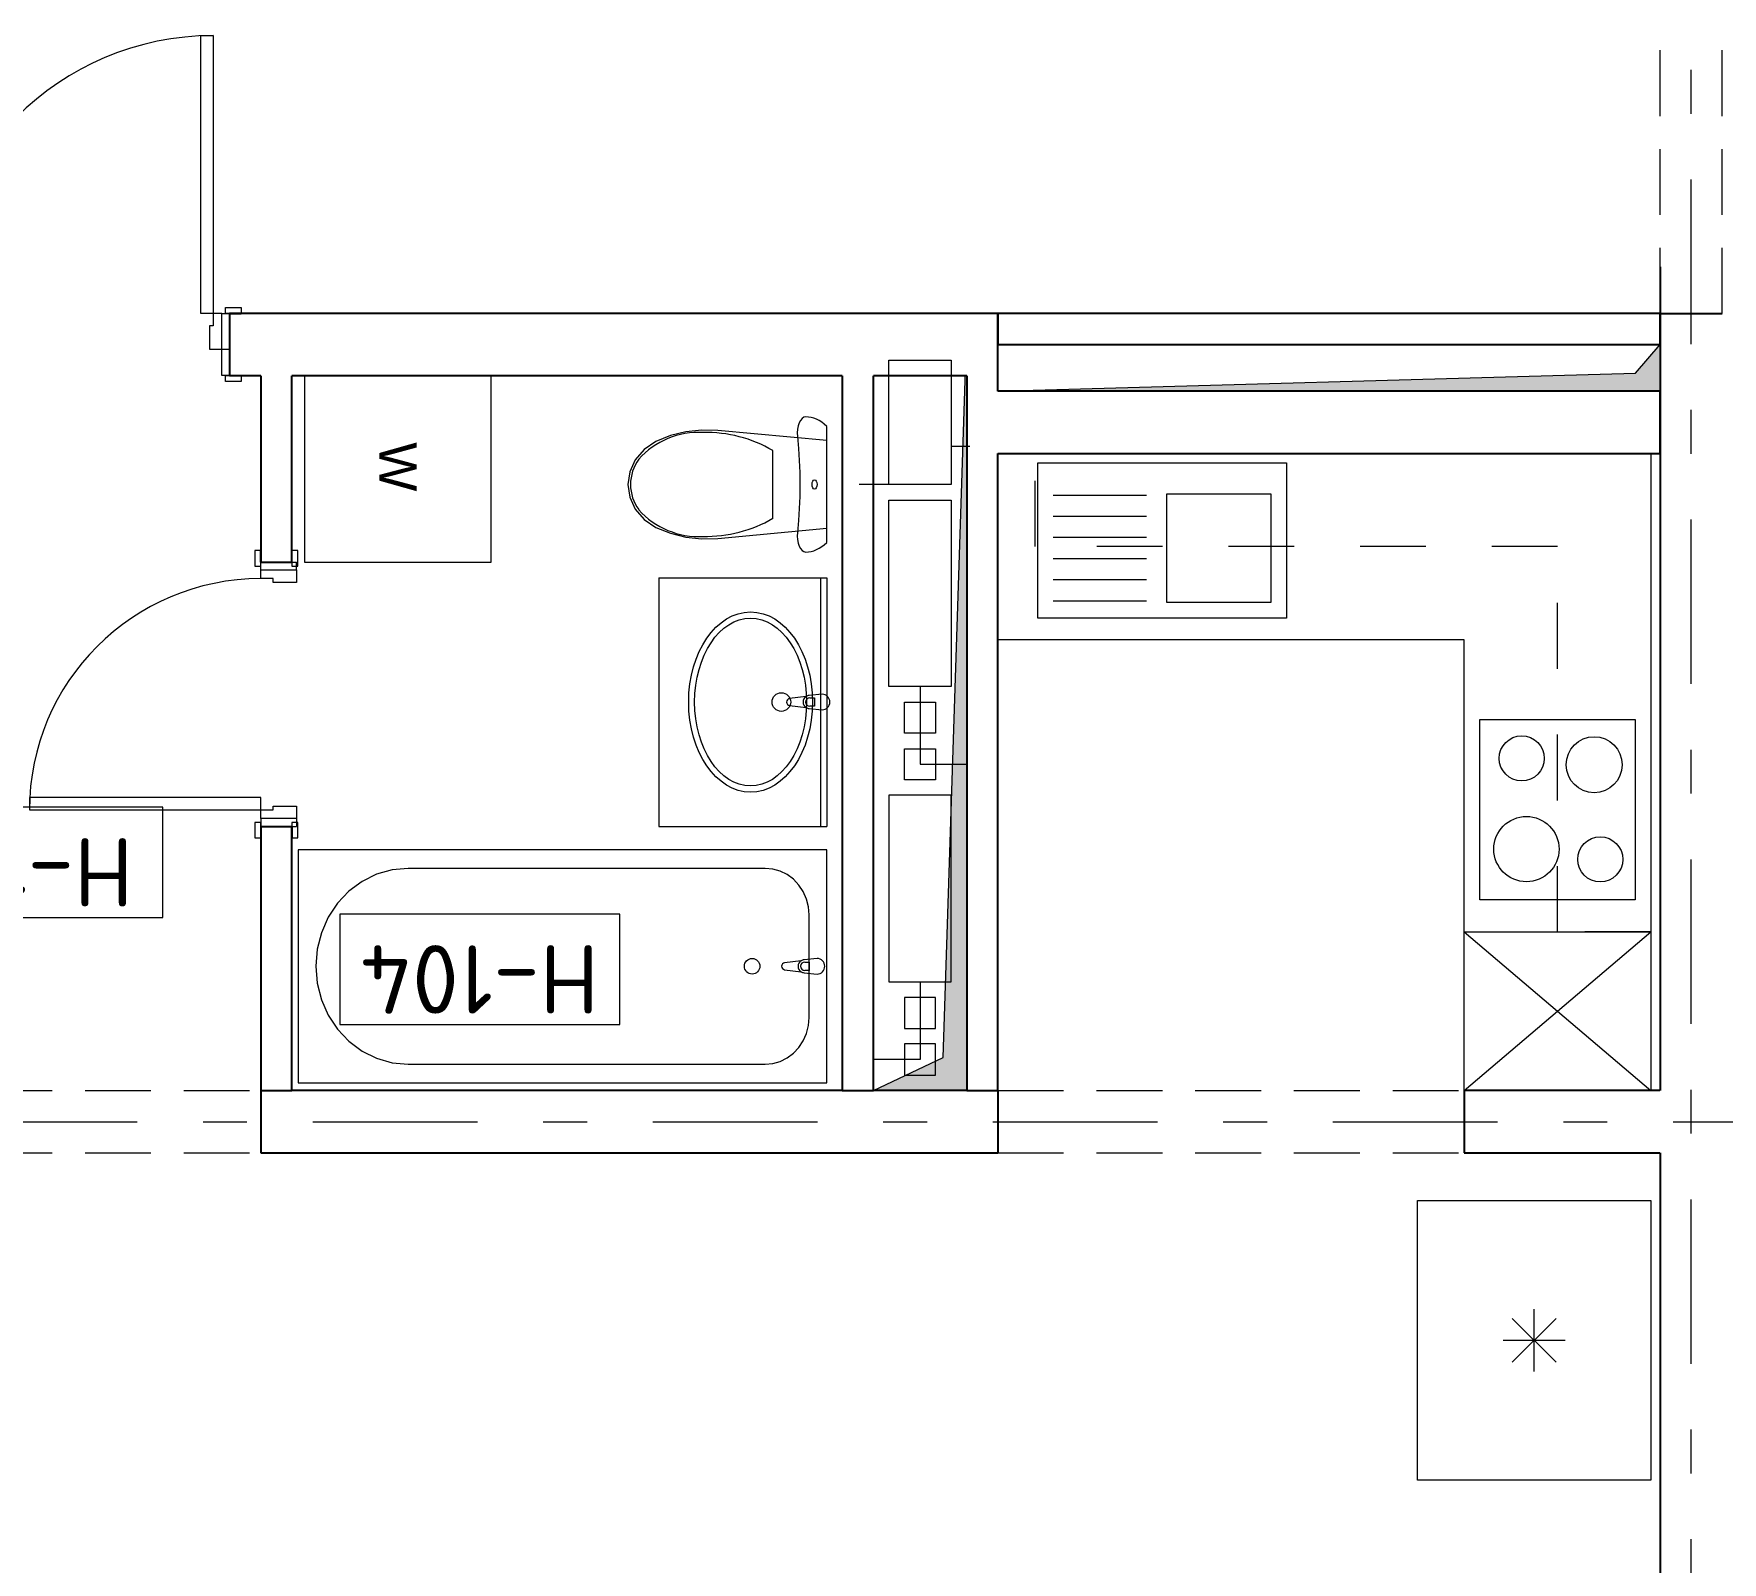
# Model space of a CAD drawing. Header units: millimetres. Extents: x 18162 to 3540582, y 72188 to 247925.
# Drawn here: x 675181 to 680611, y 82728 to 87646 of the extents above; entities that cross this region are included whole.
import ezdxf
from ezdxf.enums import TextEntityAlignment as Align

# ---------------------------------------------------------------- set-up
doc = ezdxf.new("R2010")
doc.units = ezdxf.units.MM
doc.header["$MEASUREMENT"] = 0
doc.set_wipeout_variables(frame=1)
for name, pattern in [('Dashed', [423.333333, 211.666667, -211.666667]), ('Double Dashed', [1093.611073, 529.166651, -211.666656, 141.111112, -211.666656]), ('Hidden Line', [317.5, 211.666667, -105.833333]), ('Wipeout_Contour', [1000, 0, -1000])]:
    doc.linetypes.add(name, pattern=pattern)
for name, color, linetype in [('Archicad Doors', 7, 'Continuous'), ('Archicad Zone Stamps', 7, 'Continuous'), ('Drawing & Figure', 7, 'Continuous'), ('Interior - Equipment', 7, 'Continuous'), ('Model Unit - Zone A', 7, 'Continuous'), ('Structural - Bearing', 7, 'Continuous'), ('Structural - Grid', 7, 'Continuous')]:
    doc.layers.add(name, color=color, linetype=linetype)
doc.styles.add('GENERATED_STYLE_1', font='arial.ttf')
doc.styles.add('GENERATED_STYLE_2', font='')
doc.styles.add('GENERATED_STYLE_3', font='', dxfattribs={"width": 0.8})
doc.styles.get('GENERATED_STYLE_2').set_extended_font_data('ISOCPEUR MON')
doc.styles.get('GENERATED_STYLE_3').set_extended_font_data('ISOCPEUR MON')

# ---------------------------------------------------------------- blocks, each defined once
blk = doc.blocks.new('Rectangular Door Opening 27[73]_3', base_point=(636137.8, 0))
at = {"layer": 'Archicad Doors', "color": 7, "linetype": 'Hidden Line', "lineweight": 13}
for p, q in [((674711.3, 84245.7), (675911.3, 84245.7)), ((674711.3, 84245.7), (674711.3, 84045.7)), ((675911.3, 84245.7), (675911.3, 84045.7)), ((674711.3, 84045.7), (675911.3, 84045.7))]:
    blk.add_line(p, q, dxfattribs=at)
blk = doc.blocks.new('Rectangular Door Opening 27[74]_3', base_point=(636137.8, 0))
at = {"layer": 'Archicad Doors', "color": 7, "linetype": 'Hidden Line', "lineweight": 13}
for p, q in [((678281.6, 84245.7), (679781.6, 84245.7)), ((678281.6, 84245.7), (678281.6, 84045.7)), ((679781.6, 84245.7), (679781.6, 84045.7)), ((678281.6, 84045.7), (679781.6, 84045.7))]:
    blk.add_line(p, q, dxfattribs=at)
blk = doc.blocks.new('Үүдний өрөө_H-101_81_3', base_point=(675145.9, 84979.8))
at = {"layer": 'Archicad Zone Stamps', "color": 7, "linetype": 'Continuous', "lineweight": 5}
for p, q in [((675595.9, 85157.2), (674695.9, 85157.2)), ((674695.9, 85157.2), (674695.9, 84802.4)), ((675595.9, 84802.4), (675595.9, 85157.2)), ((674695.9, 84802.4), (675595.9, 84802.4))]:
    blk.add_line(p, q, dxfattribs=at)
at = {"layer": 'Archicad Zone Stamps', "color": 7, "lineweight": 5, "style": 'GENERATED_STYLE_2'}
for tag, p in [('DUMMY_861', (674794.6, 84837.9)), ('ROOM_NUMBER', (675145.9, 84837.9))]:
    blk.add_attdef(tag, text='', height=220, rotation=180, dxfattribs=at).set_placement(p, align=Align.TOP_CENTER)
blk = doc.blocks.new('АЦӨ_H-104_82_3', base_point=(676615.8, 84635.5))
at = {"layer": 'Archicad Zone Stamps', "color": 7, "linetype": 'Continuous', "lineweight": 5}
for p, q in [((677065.8, 84813), (676165.8, 84813)), ((676165.8, 84813), (676165.8, 84458.1)), ((677065.8, 84458.1), (677065.8, 84813)), ((676165.8, 84458.1), (677065.8, 84458.1))]:
    blk.add_line(p, q, dxfattribs=at)
at = {"layer": 'Archicad Zone Stamps', "color": 7, "lineweight": 5, "style": 'GENERATED_STYLE_2'}
for tag, p in [('DUMMY_861', (676231.5, 84493.6)), ('ROOM_NUMBER', (676615.8, 84493.6))]:
    blk.add_attdef(tag, text='', height=220, rotation=180, dxfattribs=at).set_placement(p, align=Align.TOP_CENTER)
blk = doc.blocks.new('Rectangular Door Opening 27[101]_3', base_point=(636137.8, 0))
at = {"layer": 'Archicad Doors', "color": 7, "linetype": 'Hidden Line', "lineweight": 13}
for p, q in [((680411.3, 86745.7), (680411.3, 88545.7)), ((680411.3, 88545.7), (680611.3, 88545.7)), ((680611.3, 86745.7), (680611.3, 88545.7)), ((680411.3, 86745.7), (680611.3, 86745.7))]:
    blk.add_line(p, q, dxfattribs=at)
blk = doc.blocks.new('Door 27[104]_3', base_point=(636137.8, 0))
at = {"layer": 'Archicad Doors', "color": 7, "linetype": 'Continuous', "lineweight": 13}
for p, q in [((675911.3, 85982.7), (675892.3, 85982.7)), ((675892.3, 85982.7), (675892.3, 85932.7)), ((675911.3, 85932.7), (675911.3, 85982.7)), ((675911.3, 85945.7), (675911.3, 85982.7)), ((675911.3, 85945.7), (675911.3, 85982.7)), ((676030.3, 85982.7), (676011.3, 85982.7)), ((676011.3, 85982.7), (676011.3, 85932.7)), ((676011.3, 85945.7), (676011.3, 85982.7)), ((676011.3, 85945.7), (676011.3, 85982.7)), ((676030.3, 85932.7), (676030.3, 85982.7)), ((675892.3, 85932.7), (675911.3, 85932.7)), ((675911.3, 85920.7), (675911.3, 85945.7)), ((675911.3, 85945.7), (676026.3, 85945.7)), ((675911.3, 85945.7), (676011.3, 85945.7)), ((675911.3, 85945.7), (676011.3, 85945.7)), ((675911.3, 85892.7), (675911.3, 85920.7)), ((675911.3, 85920.7), (676026.3, 85920.7)), ((676011.3, 85932.7), (676030.3, 85932.7)), ((676026.3, 85920.7), (676026.3, 85945.7)), ((676026.3, 85920.7), (676026.3, 85880.7)), ((675951.3, 85892.7), (675911.3, 85892.7)), ((675951.3, 85880.7), (675951.3, 85892.7)), ((676026.3, 85880.7), (675951.3, 85880.7)), ((675911.3, 85188.7), (675167.3, 85188.7)), ((675167.3, 85188.7), (675167.3, 85148.7)), ((675167.3, 85148.7), (675911.3, 85148.7)), ((675911.3, 85148.7), (675911.3, 85188.7)), ((675911.3, 85120.7), (675911.3, 85148.7)), ((675911.3, 85148.7), (675951.3, 85148.7)), ((675951.3, 85148.7), (675951.3, 85160.7)), ((675951.3, 85160.7), (676026.3, 85160.7)), ((676026.3, 85160.7), (676026.3, 85120.7)), ((675892.3, 85108.7), (675892.3, 85058.7)), ((675911.3, 85108.7), (675892.3, 85108.7)), ((675911.3, 85120.7), (675911.3, 85095.7)), ((676026.3, 85120.7), (675911.3, 85120.7)), ((675911.3, 85058.7), (675911.3, 85108.7)), ((675911.3, 85095.7), (676026.3, 85095.7)), ((675911.3, 85095.7), (676011.3, 85095.7)), ((675911.3, 85095.7), (676011.3, 85095.7)), ((675911.3, 85095.7), (675911.3, 85058.7)), ((675911.3, 85095.7), (675911.3, 85058.7)), ((676011.3, 85108.7), (676011.3, 85058.7)), ((676030.3, 85108.7), (676011.3, 85108.7)), ((676011.3, 85095.7), (676011.3, 85058.7)), ((676011.3, 85095.7), (676011.3, 85058.7)), ((676026.3, 85120.7), (676026.3, 85095.7)), ((676030.3, 85058.7), (676030.3, 85108.7)), ((675892.3, 85058.7), (675911.3, 85058.7)), ((676011.3, 85058.7), (676030.3, 85058.7))]:
    blk.add_line(p, q, dxfattribs=at)
blk.add_arc((675911.3, 85148.7), 744, 90, 180, dxfattribs=at)
blk = doc.blocks.new('Door 27[113]_3', base_point=(636137.8, 0))
at = {"layer": 'Archicad Doors', "color": 7, "linetype": 'Continuous', "lineweight": 13}
for p, q in [((675718.3, 86745.7), (675718.3, 87639.7)), ((675718.3, 87639.7), (675758.3, 87639.7)), ((675758.3, 87639.7), (675758.3, 86745.7)), ((674774.3, 86745.7), (674774.3, 86764.7)), ((674774.3, 86764.7), (674824.3, 86764.7)), ((674824.3, 86745.7), (674774.3, 86745.7)), ((674811.3, 86745.7), (674774.3, 86745.7)), ((674811.3, 86745.7), (674774.3, 86745.7)), ((674836.3, 86745.7), (674811.3, 86745.7)), ((674811.3, 86745.7), (674811.3, 86630.7)), ((674811.3, 86745.7), (674811.3, 86630.7)), ((674811.3, 86745.7), (674811.3, 86630.7)), ((674824.3, 86764.7), (674824.3, 86745.7)), ((674864.3, 86745.7), (674836.3, 86745.7)), ((674836.3, 86745.7), (674836.3, 86630.7)), ((674864.3, 86705.7), (674864.3, 86745.7)), ((675758.3, 86745.7), (675718.3, 86745.7)), ((675786.3, 86745.7), (675758.3, 86745.7)), ((675758.3, 86745.7), (675758.3, 86705.7)), ((675786.3, 86745.7), (675811.3, 86745.7)), ((675786.3, 86630.7), (675786.3, 86745.7)), ((675798.3, 86764.7), (675848.3, 86764.7)), ((675798.3, 86745.7), (675798.3, 86764.7)), ((675848.3, 86745.7), (675798.3, 86745.7)), ((675811.3, 86745.7), (675811.3, 86630.7)), ((675811.3, 86745.7), (675811.3, 86630.7)), ((675811.3, 86745.7), (675811.3, 86630.7)), ((675811.3, 86745.7), (675848.3, 86745.7)), ((675811.3, 86745.7), (675848.3, 86745.7)), ((675848.3, 86764.7), (675848.3, 86745.7)), ((674876.3, 86705.7), (674864.3, 86705.7)), ((674876.3, 86630.7), (674876.3, 86705.7)), ((675758.3, 86705.7), (675746.3, 86705.7)), ((675746.3, 86705.7), (675746.3, 86630.7)), ((674811.3, 86545.7), (674811.3, 86630.7)), ((674811.3, 86630.7), (674836.3, 86630.7)), ((674836.3, 86630.7), (674811.3, 86630.7)), ((674811.3, 86630.7), (674811.3, 86545.7)), ((674811.3, 86630.7), (674811.3, 86545.7)), ((674836.3, 86630.7), (674836.3, 86545.7)), ((674836.3, 86630.7), (674876.3, 86630.7)), ((675746.3, 86630.7), (675786.3, 86630.7)), ((675786.3, 86545.7), (675786.3, 86630.7)), ((675786.3, 86630.7), (675811.3, 86630.7)), ((675786.3, 86630.7), (675811.3, 86630.7)), ((675811.3, 86630.7), (675811.3, 86545.7)), ((675811.3, 86630.7), (675811.3, 86545.7)), ((675811.3, 86630.7), (675811.3, 86545.7)), ((674774.3, 86526.7), (674774.3, 86545.7)), ((674774.3, 86545.7), (674824.3, 86545.7)), ((674811.3, 86545.7), (674774.3, 86545.7)), ((674811.3, 86545.7), (674774.3, 86545.7)), ((674824.3, 86526.7), (674774.3, 86526.7)), ((674836.3, 86545.7), (674811.3, 86545.7)), ((674824.3, 86545.7), (674824.3, 86526.7)), ((675811.3, 86545.7), (675786.3, 86545.7)), ((675798.3, 86545.7), (675848.3, 86545.7)), ((675798.3, 86526.7), (675798.3, 86545.7)), ((675848.3, 86526.7), (675798.3, 86526.7)), ((675811.3, 86545.7), (675848.3, 86545.7)), ((675811.3, 86545.7), (675848.3, 86545.7)), ((675848.3, 86545.7), (675848.3, 86526.7))]:
    blk.add_line(p, q, dxfattribs=at)
blk.add_arc((675758.3, 86745.7), 894, 90, 180, dxfattribs=at)
blk = doc.blocks.new('Kitchen Layout 27[201]_3', base_point=(677381.6, 86516))
at = {"layer": 'Interior - Equipment', "color": 7, "linetype": 'Dashed', "lineweight": 5}
for p, q in [((678401.5, 85995.7), (678401.5, 86295.7)), ((678401.5, 86295.7), (680381.6, 86295.7)), ((680381.6, 86295.7), (680381.6, 84756.1)), ((680081.6, 85995.7), (678401.5, 85995.7)), ((680081.6, 84756.1), (680081.6, 85995.7)), ((680381.6, 84756.1), (680081.6, 84756.1))]:
    blk.add_line(p, q, dxfattribs=at)
at = {"layer": 'Interior - Equipment', "color": 7, "linetype": 'Continuous', "lineweight": 5}
for p, q in [((678760.1, 86160.7), (678460.1, 86160.7)), ((678825.1, 85815.7), (678825.1, 86165.7)), ((678825.1, 86165.7), (679160.1, 86165.7)), ((679160.1, 86165.7), (679160.1, 85815.7)), ((678760.1, 86092.7), (678460.1, 86092.7)), ((678760.1, 86024.7), (678460.1, 86024.7)), ((678760.1, 85956.7), (678460.1, 85956.7)), ((678760.1, 85888.7), (678460.1, 85888.7)), ((678760.1, 85820.7), (678460.1, 85820.7)), ((679160.1, 85815.7), (678825.1, 85815.7)), ((679781.6, 84245.7), (680381.6, 84756.1)), ((679781.6, 84756.1), (680381.6, 84245.7)), ((680006.6, 83342.3), (680006.6, 83542.3)), ((679935.9, 83371.6), (680077.3, 83513)), ((679935.9, 83513), (680077.3, 83371.6)), ((679906.6, 83442.3), (680106.6, 83442.3))]:
    blk.add_line(p, q, dxfattribs=at)
at = {"layer": 'Interior - Equipment', "color": 7, "linetype": 'Continuous', "lineweight": 5, "flags": 128}
for points in [[(678281.6, 86295.7), (680381.6, 86295.7), (680381.6, 84245.7), (679781.6, 84245.7), (679781.6, 85695.7), (678281.6, 85695.7)], [(679210.1, 85765.7), (678410.1, 85765.7), (678410.1, 86265.7), (679210.1, 86265.7)], [(679831.6, 84859.1), (679831.6, 85439.1), (680331.6, 85439.1), (680331.6, 84859.1)], [(679781.6, 84245.7), (679781.6, 84756.1), (680381.6, 84756.1), (680381.6, 84245.7)], [(679631.6, 82992.3), (679631.6, 83892.3), (680381.6, 83892.3), (680381.6, 82992.3)]]:
    blk.add_lwpolyline(points, close=True, dxfattribs=at)
at = {"layer": 'Interior - Equipment', "color": 7, "linetype": 'Continuous', "lineweight": 5}
for centre, radius in [((679966.6, 85314.4), 72.5), ((680199.6, 85294.1), 90), ((679981.6, 85022.6), 105), ((680219.1, 84989.6), 72.5)]:
    blk.add_circle(centre, radius, dxfattribs=at)
blk = doc.blocks.new('Basin Cabinet 27[202]_3', base_point=(677191.6, 85895.7))
at = {"layer": 'Interior - Equipment', "color": 7, "linetype": 'Continuous', "lineweight": 5}
for p, q in [((677191.6, 85895.7), (677191.6, 85095.7)), ((677191.6, 85895.7), (677731.6, 85895.7)), ((677711.6, 85895.7), (677711.6, 85095.7)), ((677731.6, 85895.7), (677731.6, 85095.7)), ((677676.9, 85509.3), (677691.7, 85509.3)), ((677691.7, 85482.1), (677676.9, 85482.1)), ((677691.7, 85509.3), (677691.7, 85482.1)), ((677191.6, 85095.7), (677731.6, 85095.7))]:
    blk.add_line(p, q, dxfattribs=at)
at = {"layer": 'Interior - Equipment', "color": 7, "linetype": 'Continuous', "lineweight": 5, "flags": 128}
blk.add_lwpolyline([(677716.6, 85520.7), (677674.7, 85516.7, 0.12102), (677665.2, 85513.4), (677612.2, 85506.8, 0.882566), (677612.2, 85484.6), (677665.2, 85477.9, 0.12102), (677674.7, 85474.7), (677716.6, 85470.7, 1)], format="xyb", close=True, dxfattribs=at)
at = {"layer": 'Interior - Equipment', "color": 7, "linetype": 'Continuous', "lineweight": 5}
blk.add_circle((677585.5, 85495.7), 30, dxfattribs=at)
for centre, radius, start, end in [((677676.6, 85495.7), 21.1, 122.771, 237.229), ((677676.9, 85495.7), 13.6, 90, 270)]:
    blk.add_arc(centre, radius, start, end, dxfattribs=at)
for major_axis, ratio in [((0, 290), 0.686667), ((0, 270), 0.666667)]:
    blk.add_ellipse((677486.6, 85495.7), major_axis=major_axis, ratio=ratio, dxfattribs=at)
blk = doc.blocks.new('Bathtub 27[203]_3', base_point=(677731.6, 84270.7))
at = {"layer": 'Interior - Equipment', "color": 7, "linetype": 'Continuous', "lineweight": 5}
for p, q in [((677660.5, 84659.3), (677675.4, 84659.3)), ((677675.4, 84659.3), (677675.4, 84632.1)), ((677675.4, 84632.1), (677660.5, 84632.1))]:
    blk.add_line(p, q, dxfattribs=at)
at = {"layer": 'Interior - Equipment', "color": 7, "linetype": 'Continuous', "lineweight": 5, "flags": 128}
for points in [[(677731.6, 85020.7), (676031.6, 85020.7), (676031.6, 84270.7), (677731.6, 84270.7)], [(677533.3, 84330.7), (677557.9, 84333), (677581.8, 84339.7), (677604.1, 84350.8), (677624.4, 84365.8), (677641.8, 84384.3), (677656, 84405.7), (677666.4, 84429.4), (677672.8, 84454.6), (677675, 84480.7), (677675, 84810.7), (677672.8, 84836.7), (677666.4, 84862), (677656, 84885.7), (677641.8, 84907.1), (677624.4, 84925.6), (677604.1, 84940.6), (677581.8, 84951.6), (677557.9, 84958.4), (677533.3, 84960.7), (676385.8, 84960.7), (676334.1, 84955.9), (676284, 84941.7), (676237, 84918.5), (676194.6, 84887), (676157.9, 84848.2), (676128.2, 84803.2), (676106.2, 84753.4), (676092.8, 84700.4), (676088.3, 84645.7), (676092.8, 84591), (676106.2, 84537.9), (676128.2, 84488.2), (676157.9, 84443.2), (676194.6, 84404.4), (676237, 84372.9), (676284, 84349.7), (676334.1, 84335.5), (676385.8, 84330.7)]]:
    blk.add_lwpolyline(points, close=True, dxfattribs=at)
blk.add_lwpolyline([(677700.3, 84670.7), (677658.4, 84666.7, 0.12102), (677648.9, 84663.4), (677595.9, 84656.8, 0.882566), (677595.9, 84634.6), (677648.9, 84627.9, 0.12102), (677658.4, 84624.7), (677700.3, 84620.7, 1)], format="xyb", close=True, dxfattribs=at)
at = {"layer": 'Interior - Equipment', "color": 7, "linetype": 'Continuous', "lineweight": 5}
blk.add_circle((677491.6, 84645.7), 25, dxfattribs=at)
for centre, radius, start, end in [((677660.3, 84645.7), 21.1, 122.771, 237.229), ((677660.5, 84645.7), 13.6, 90, 270)]:
    blk.add_arc(centre, radius, start, end, dxfattribs=at)
blk = doc.blocks.new('WC 27[204]_3', base_point=(677731.6, 86195.7))
at = {"layer": 'Interior - Equipment', "color": 7, "linetype": 'Continuous', "lineweight": 5}
for p, q in [((677558.6, 86195.7), (677558.6, 86304.6)), ((677558.6, 86086.7), (677558.6, 86195.7))]:
    blk.add_line(p, q, dxfattribs=at)
at = {"layer": 'Interior - Equipment', "color": 7, "linetype": 'Continuous', "lineweight": 5, "flags": 128}
for points in [[(677731.6, 86382.4), (677723.7, 86389.5), (677715.6, 86395.7), (677707.3, 86401), (677698.9, 86405.4), (677690.3, 86408.8), (677681.7, 86411.2), (677672.9, 86412.7), (677664.2, 86413.2), (677658.1, 86411.9), (677652.4, 86408.1), (677647.2, 86402), (677642.9, 86393.9), (677639.5, 86384.1), (677637.4, 86373.2), (677636.6, 86361.7), (677637.2, 86350.2), (677640.7, 86311.9), (677643.3, 86273.3), (677644.8, 86234.5), (677645.3, 86195.7), (677644.8, 86156.8), (677643.3, 86118), (677640.7, 86079.5), (677637.2, 86041.2), (677636.6, 86029.6), (677637.4, 86018.1), (677639.5, 86007.2), (677642.9, 85997.5), (677647.2, 85989.3), (677652.4, 85983.2), (677658.1, 85979.5), (677664.2, 85978.2), (677672.9, 85978.7), (677681.7, 85980.1), (677690.3, 85982.6), (677698.9, 85986), (677707.3, 85990.3), (677715.6, 85995.6), (677723.7, 86001.8), (677731.6, 86008.9)], [(677278.2, 86365.1), (677228.5, 86352.7), (677181.5, 86333.7), (677144.3, 86308.1), (677115.8, 86275), (677097.8, 86236.7), (677091.6, 86195.7), (677097.8, 86154.6), (677115.8, 86116.3), (677144.3, 86083.3), (677181.5, 86057.7), (677228.5, 86038.7), (677278.2, 86026.2), (677329.6, 86020.8), (677381.2, 86022.3), (677731.6, 86054.7), (677731.6, 86336.6), (677381.2, 86369), (677329.6, 86370.6)]]:
    blk.add_lwpolyline(points, close=True, dxfattribs=at)
at = {"layer": 'Interior - Equipment', "color": 7, "linetype": 'Continuous', "lineweight": 5}
for centre, major_axis, start_param, end_param in [((677319.3, 86106.2), (257.1, 0), 1.515065, 2.415654), ((677343.7, 85937.6), (425.5, 0), 1.041392, 1.594412), ((677238.9, 86194.9), (138.6, 0), 2.509088, 3.135732), ((677238.9, 86196.5), (138.6, 0), 3.147454, 3.774097), ((677319.3, 86285.1), (257.1, 0), 3.867528, 4.768116), ((677343.7, 86453.8), (425.5, 0), 4.688771, 5.241791)]:
    blk.add_ellipse(centre, major_axis=major_axis, ratio=0.999377, start_param=start_param, end_param=end_param, dxfattribs=at)
blk.add_ellipse((677692.3, 86195.7), major_axis=(0, 15), ratio=0.524717, dxfattribs=at)
blk = doc.blocks.new('Washer 27[205]_3', base_point=(676652.5, 86245.7))
at = {"layer": 'Interior - Equipment', "color": 7, "linetype": 'Continuous', "lineweight": 5, "flags": 128}
blk.add_lwpolyline([(676652.5, 86545.7), (676052.5, 86545.7), (676052.5, 85945.7), (676652.5, 85945.7)], close=True, dxfattribs=at)
at = {"layer": 'Interior - Equipment', "color": 7, "lineweight": 5, "style": 'GENERATED_STYLE_1'}
blk.add_attdef('stDisplayText', text='', height=120, rotation=270, dxfattribs=at).set_placement((676352.5, 86252.5), align=Align.MIDDLE_CENTER)
blk = doc.blocks.new('Standard grid marker[329]_3', base_point=(654300.1, 84145.7))
at = {"layer": 'Structural - Grid', "color": 13, "linetype": 'Double Dashed', "lineweight": 13}
blk.add_line((655300.1, 84145.7), (689862.2, 84145.7), dxfattribs=at)
at = {"layer": 'Structural - Grid', "color": 13, "lineweight": 13, "style": 'GENERATED_STYLE_3'}
blk.add_attdef('AC_MarkerText_1', text='', height=250, rotation=180, dxfattribs=at).set_placement((691162.2, 84020.7), align=Align.TOP_CENTER)
blk = doc.blocks.new('Standard grid marker[332]_3', base_point=(680511.3, 72524.1))
at = {"layer": 'Structural - Grid', "color": 13, "linetype": 'Double Dashed', "lineweight": 13}
blk.add_line((680511.3, 73524.1), (680511.3, 100185.5), dxfattribs=at)
at = {"layer": 'Structural - Grid', "color": 13, "lineweight": 13, "style": 'GENERATED_STYLE_3'}
blk.add_attdef('AC_MarkerText_1', text='', height=250, rotation=180, dxfattribs=at).set_placement((680511.3, 101360.5), align=Align.TOP_CENTER)

msp = doc.modelspace()

# ---------------------------------------------------------------- hatches: boundary and pattern name
at = {"layer": 'Drawing & Figure', "linetype": 'Continuous', "lineweight": 13}
msp.add_hatch(color=7, dxfattribs=at).paths.add_polyline_path([(680332.4, 86553.6), (680411.3, 86645.7), (680411.3, 86495.7), (678281.6, 86495.7)])

# ---------------------------------------------------------------- linework, layer by layer
at = {"layer": 'Drawing & Figure', "color": 7, "linetype": 'Continuous', "lineweight": 13, "flags": 128}
msp.add_lwpolyline([(680332.4, 86553.6), (680411.3, 86645.7), (680411.3, 86495.7), (678281.6, 86495.7)], close=True, dxfattribs=at)
at = {"layer": 'Structural - Bearing', "color": 7, "linetype": 'Continuous', "lineweight": 13, "flags": 128}
msp.add_lwpolyline([(680411.3, 86645.7), (678281.6, 86645.7), (678281.6, 86495.7), (680411.3, 86495.7)], close=True, dxfattribs=at)
at = {"layer": 'Structural - Grid', "color": 7, "linetype": 'Continuous', "lineweight": 5}
for points in [[(678131.6, 85545.7), (677931.6, 85545.7), (677931.6, 86145.7), (678131.6, 86145.7)], [(678081.6, 85395.7), (677981.6, 85395.7), (677981.6, 85495.7), (678081.6, 85495.7)], [(678081.6, 85245.7), (677981.6, 85245.7), (677981.6, 85345.7), (678081.6, 85345.7)], [(677931.6, 84595.7), (678131.6, 84595.7), (678131.6, 85195.7), (677931.6, 85195.7)], [(677981.6, 84445.7), (678081.6, 84445.7), (678081.6, 84545.7), (677981.6, 84545.7)], [(677981.6, 84295.7), (678081.6, 84295.7), (678081.6, 84395.7), (677981.6, 84395.7)]]:
    msp.add_lwpolyline(points, close=True, dxfattribs=at)

# ---------------------------------------------------------------- block references
at = {"layer": 'Interior - Equipment', "color": 7, "linetype": 'Continuous', "lineweight": 5}
for name, p in [('WC 27[204]_3', (677731.6, 86195.7)), ('Basin Cabinet 27[202]_3', (677191.6, 85895.7))]:
    msp.add_blockref(name, p, dxfattribs=at)
at = {"layer": 'Model Unit - Zone A', "color": 7, "linetype": 'Continuous', "lineweight": 5}
for name, p, values in [('Үүдний өрөө_H-101_81_3', (675145.9, 84979.8), {'ROOM_NUMBER': 'H-101'}), ('АЦӨ_H-104_82_3', (676615.8, 84635.5), {'ROOM_NUMBER': 'H-104'})]:
    msp.add_blockref(name, p, dxfattribs=at).add_auto_attribs(values)

# ---------------------------------------------------------------- wipeouts: each hides what was drawn before it
at = {"color": 254, "linetype": 'Wipeout_Contour', "lineweight": 0, "ltscale": 2725764.845040096}
msp.add_wipeout([(675911.3, 85945.7), (676011.3, 85945.7), (676011.3, 86545.7), (675911.3, 86545.7)], dxfattribs=at).dxf.layer = 'Structural - Bearing'
at = {"color": 254, "linetype": 'Wipeout_Contour', "lineweight": 0, "ltscale": 2729220.17012115}
msp.add_wipeout([(675911.3, 84245.7), (675911.3, 84045.7), (678281.6, 84045.7), (678281.6, 84245.7)], dxfattribs=at).dxf.layer = 'Structural - Bearing'
at = {"color": 254, "linetype": 'Wipeout_Contour', "lineweight": 0, "ltscale": 2741128.906689856}
msp.add_wipeout([(679781.6, 84245.7), (679781.6, 84045.7), (680411.3, 84045.7), (680411.3, 84245.7)], dxfattribs=at).dxf.layer = 'Structural - Bearing'

# ---------------------------------------------------------------- next in the draw order: hatches: boundary and pattern name
at = {"layer": 'Drawing & Figure', "linetype": 'Continuous', "lineweight": 13}
msp.add_hatch(color=7, dxfattribs=at).paths.add_polyline_path([(678106.2, 84352.1), (678181.6, 86695.7), (678181.6, 84245.7), (677881.6, 84245.7)])

# ---------------------------------------------------------------- next in the draw order: linework, layer by layer
at = {"layer": 'Drawing & Figure', "color": 7, "linetype": 'Continuous', "lineweight": 13, "flags": 128}
msp.add_lwpolyline([(678106.2, 84352.1), (678181.6, 86695.7), (678181.6, 84245.7), (677881.6, 84245.7)], close=True, dxfattribs=at)
at = {"layer": 'Structural - Bearing', "color": 7, "linetype": 'Continuous', "lineweight": 25}
for p, q in [((675911.3, 85945.7), (675911.3, 85982.7)), ((676011.3, 85945.7), (676011.3, 85982.7)), ((675911.3, 85945.7), (676011.3, 85945.7)), ((675911.3, 84245.7), (675911.3, 84045.7)), ((678281.6, 84245.7), (678281.6, 84045.7)), ((679781.6, 84245.7), (679781.6, 84045.7))]:
    msp.add_line(p, q, dxfattribs=at)
at = {"layer": 'Structural - Bearing', "color": 7, "linetype": 'Continuous', "lineweight": 13, "flags": 128}
msp.add_lwpolyline([(678181.6, 86695.7), (677881.6, 86695.7), (677881.6, 84245.7), (678181.6, 84245.7)], close=True, dxfattribs=at)
at = {"layer": 'Structural - Bearing', "color": 7, "linetype": 'Continuous', "lineweight": 25, "flags": 128}
for points in [[(675911.3, 86545.7), (675911.3, 85945.7)], [(676011.3, 85945.7), (676011.3, 86545.7)], [(678281.6, 84245.7), (675911.3, 84245.7)], [(680411.3, 84245.7), (679781.6, 84245.7)], [(675911.3, 84045.7), (678281.6, 84045.7)], [(679781.6, 84045.7), (680411.3, 84045.7)]]:
    msp.add_lwpolyline(points, dxfattribs=at)

# ---------------------------------------------------------------- next in the draw order: block references
at = {"layer": 'Archicad Doors', "color": 7, "linetype": 'Hidden Line', "lineweight": 13}
for name in ['Rectangular Door Opening 27[73]_3', 'Rectangular Door Opening 27[74]_3']:
    msp.add_blockref(name, (636137.8, 0), dxfattribs=at)

# ---------------------------------------------------------------- next in the draw order: wipeouts: each hides what was drawn before it
at = {"color": 254, "linetype": 'Wipeout_Contour', "lineweight": 0, "ltscale": 2742178.108004122}
msp.add_wipeout([(680611.3, 78745.7), (680611.3, 86895.7), (680411.3, 86895.7), (680411.3, 78745.7)], dxfattribs=at).dxf.layer = 'Structural - Bearing'
at = {"color": 254, "linetype": 'Wipeout_Contour', "lineweight": 0, "ltscale": 2732762.543575923}
msp.add_wipeout([(677881.6, 84245.7), (677881.6, 86545.7), (677781.6, 86545.7), (677781.6, 84245.7)], dxfattribs=at).dxf.layer = 'Structural - Bearing'
at = {"color": 254, "linetype": 'Wipeout_Contour', "lineweight": 0, "ltscale": 2724974.922205996}
msp.add_wipeout([(675911.3, 84245.7), (676011.3, 84245.7), (676011.3, 85095.7), (675911.3, 85095.7)], dxfattribs=at).dxf.layer = 'Structural - Bearing'

# ---------------------------------------------------------------- next in the draw order: linework, layer by layer
at = {"layer": 'Structural - Bearing', "color": 7, "linetype": 'Continuous', "lineweight": 25}
for p, q in [((680411.3, 86745.7), (680611.3, 86745.7)), ((675911.3, 85095.7), (675911.3, 85058.7)), ((675911.3, 85095.7), (676011.3, 85095.7)), ((676011.3, 85095.7), (676011.3, 85058.7))]:
    msp.add_line(p, q, dxfattribs=at)
at = {"layer": 'Structural - Bearing', "color": 7, "linetype": 'Continuous', "lineweight": 25, "flags": 128}
for points in [[(680411.3, 86895.7), (680411.3, 84245.7)], [(677781.6, 86545.7), (677781.6, 84245.7)], [(677881.6, 84245.7), (677881.6, 86545.7)], [(675911.3, 85095.7), (675911.3, 84245.7)], [(676011.3, 84245.7), (676011.3, 85095.7)], [(675911.3, 84245.7), (676011.3, 84245.7)], [(677781.6, 84245.7), (677881.6, 84245.7)], [(680411.3, 84045.7), (680411.3, 78745.7)]]:
    msp.add_lwpolyline(points, dxfattribs=at)
at = {"layer": 'Structural - Grid', "color": 7, "linetype": 'Continuous', "lineweight": 5}
for points in [[(677931.6, 86195.7), (677835.7, 86195.7)], [(678031.6, 84595.7), (678031.6, 84345.7), (677881.6, 84345.7)]]:
    msp.add_lwpolyline(points, dxfattribs=at)

# ---------------------------------------------------------------- next in the draw order: block references
at = {"layer": 'Archicad Doors', "color": 7, "linetype": 'Hidden Line', "lineweight": 13}
msp.add_blockref('Rectangular Door Opening 27[101]_3', (636137.8, 0), dxfattribs=at)
at = {"layer": 'Archicad Doors', "color": 7, "linetype": 'Continuous', "lineweight": 13}
msp.add_blockref('Door 27[104]_3', (636137.8, 0), dxfattribs=at)
at = {"layer": 'Interior - Equipment', "color": 7, "linetype": 'Continuous', "lineweight": 5}
msp.add_blockref('Bathtub 27[203]_3', (677731.6, 84270.7), dxfattribs=at)

# ---------------------------------------------------------------- next in the draw order: wipeouts: each hides what was drawn before it
at = {"color": 254, "linetype": 'Wipeout_Contour', "lineweight": 0, "ltscale": 2739272.552863171}
msp.add_wipeout([(680411.3, 86495.7), (678281.6, 86495.7), (678281.6, 86295.7), (680411.3, 86295.7)], dxfattribs=at).dxf.layer = 'Structural - Bearing'

# ---------------------------------------------------------------- next in the draw order: linework, layer by layer
at = {"layer": 'Structural - Bearing', "color": 7, "linetype": 'Continuous', "lineweight": 25, "flags": 128}
for points in [[(680411.3, 86495.7), (678281.6, 86495.7)], [(680411.3, 86295.7), (680411.3, 86495.7)], [(678281.6, 86295.7), (680411.3, 86295.7)]]:
    msp.add_lwpolyline(points, dxfattribs=at)

# ---------------------------------------------------------------- next in the draw order: wipeouts: each hides what was drawn before it
at = {"color": 254, "linetype": 'Wipeout_Contour', "lineweight": 0, "ltscale": 2734350.000010469}
msp.add_wipeout([(678181.6, 86545.7), (678181.6, 84245.7), (678281.6, 84245.7), (678281.6, 86545.7)], dxfattribs=at).dxf.layer = 'Structural - Bearing'

# ---------------------------------------------------------------- next in the draw order: linework, layer by layer
at = {"layer": 'Structural - Bearing', "color": 7, "linetype": 'Continuous', "lineweight": 25, "flags": 128}
for points in [[(678181.6, 86545.7), (678181.6, 84245.7)], [(678281.6, 86495.7), (678281.6, 86545.7)], [(678281.6, 84245.7), (678281.6, 86295.7)], [(678181.6, 84245.7), (678281.6, 84245.7)]]:
    msp.add_lwpolyline(points, dxfattribs=at)
at = {"layer": 'Structural - Grid', "color": 7, "linetype": 'Continuous', "lineweight": 5}
for points in [[(678131.6, 86319.3), (678191.2, 86319.3)], [(678031.6, 85545.7), (678031.6, 85295.7), (678181.6, 85295.7)]]:
    msp.add_lwpolyline(points, dxfattribs=at)

# ---------------------------------------------------------------- next in the draw order: block references
at = {"layer": 'Interior - Equipment', "color": 7, "linetype": 'Continuous', "lineweight": 5}
msp.add_blockref('Kitchen Layout 27[201]_3', (677381.6, 86516), dxfattribs=at)
at = {"layer": 'Structural - Grid', "color": 13, "linetype": 'Continuous', "lineweight": 13}
msp.add_blockref('Standard grid marker[329]_3', (654300.1, 84145.7), dxfattribs=at)

# ---------------------------------------------------------------- next in the draw order: wipeouts: each hides what was drawn before it
at = {"color": 254, "linetype": 'Wipeout_Contour', "lineweight": 0, "ltscale": 2730273.086653059}
msp.add_wipeout([(678281.6, 86745.7), (675811.3, 86745.7), (675811.3, 86545.7), (678281.6, 86545.7)], dxfattribs=at).dxf.layer = 'Structural - Bearing'

# ---------------------------------------------------------------- next in the draw order: linework, layer by layer
at = {"layer": 'Structural - Bearing', "color": 7, "linetype": 'Continuous', "lineweight": 25}
for p, q in [((675811.3, 86745.7), (675848.3, 86745.7)), ((675811.3, 86745.7), (675811.3, 86630.7)), ((675811.3, 86630.7), (675811.3, 86545.7)), ((675811.3, 86545.7), (675848.3, 86545.7))]:
    msp.add_line(p, q, dxfattribs=at)
at = {"layer": 'Structural - Bearing', "color": 7, "linetype": 'Continuous', "lineweight": 25, "flags": 128}
for points in [[(678281.6, 86745.7), (675811.3, 86745.7)], [(678281.6, 86545.7), (678281.6, 86745.7)], [(675811.3, 86545.7), (675911.3, 86545.7)], [(676011.3, 86545.7), (677781.6, 86545.7)], [(677881.6, 86545.7), (678181.6, 86545.7)]]:
    msp.add_lwpolyline(points, dxfattribs=at)
at = {"layer": 'Structural - Grid', "color": 7, "linetype": 'Continuous', "lineweight": 5}
msp.add_lwpolyline([(678131.6, 86195.7), (677931.6, 86195.7), (677931.6, 86595.7), (678131.6, 86595.7)], close=True, dxfattribs=at)

# ---------------------------------------------------------------- next in the draw order: block references
at = {"layer": 'Archicad Doors', "color": 7, "linetype": 'Continuous', "lineweight": 13}
msp.add_blockref('Door 27[113]_3', (636137.8, 0), dxfattribs=at)
at = {"layer": 'Interior - Equipment', "color": 7, "linetype": 'Continuous', "lineweight": 5}
msp.add_blockref('Washer 27[205]_3', (676652.5, 86245.7), dxfattribs=at).add_auto_attribs({'stDisplayText': 'W'})

# ---------------------------------------------------------------- next in the draw order: wipeouts: each hides what was drawn before it
at = {"color": 254, "linetype": 'Wipeout_Contour', "lineweight": 0, "ltscale": 2739424.180609508}
msp.add_wipeout([(678281.6, 86645.7), (680411.3, 86645.7), (680411.3, 86745.7), (678281.6, 86745.7)], dxfattribs=at).dxf.layer = 'Structural - Bearing'

# ---------------------------------------------------------------- next in the draw order: linework, layer by layer
at = {"layer": 'Structural - Bearing', "color": 7, "linetype": 'Continuous', "lineweight": 25, "flags": 128}
for points in [[(680411.3, 86745.7), (678281.6, 86745.7)], [(678281.6, 86745.7), (678281.6, 86645.7)], [(680411.3, 86645.7), (680411.3, 86745.7)], [(678281.6, 86645.7), (680411.3, 86645.7)]]:
    msp.add_lwpolyline(points, dxfattribs=at)

# ---------------------------------------------------------------- next in the draw order: block references
at = {"layer": 'Structural - Grid', "color": 13, "linetype": 'Continuous', "lineweight": 13}
msp.add_blockref('Standard grid marker[332]_3', (680511.3, 72524.1), dxfattribs=at)

doc.saveas('drawing.dxf')
